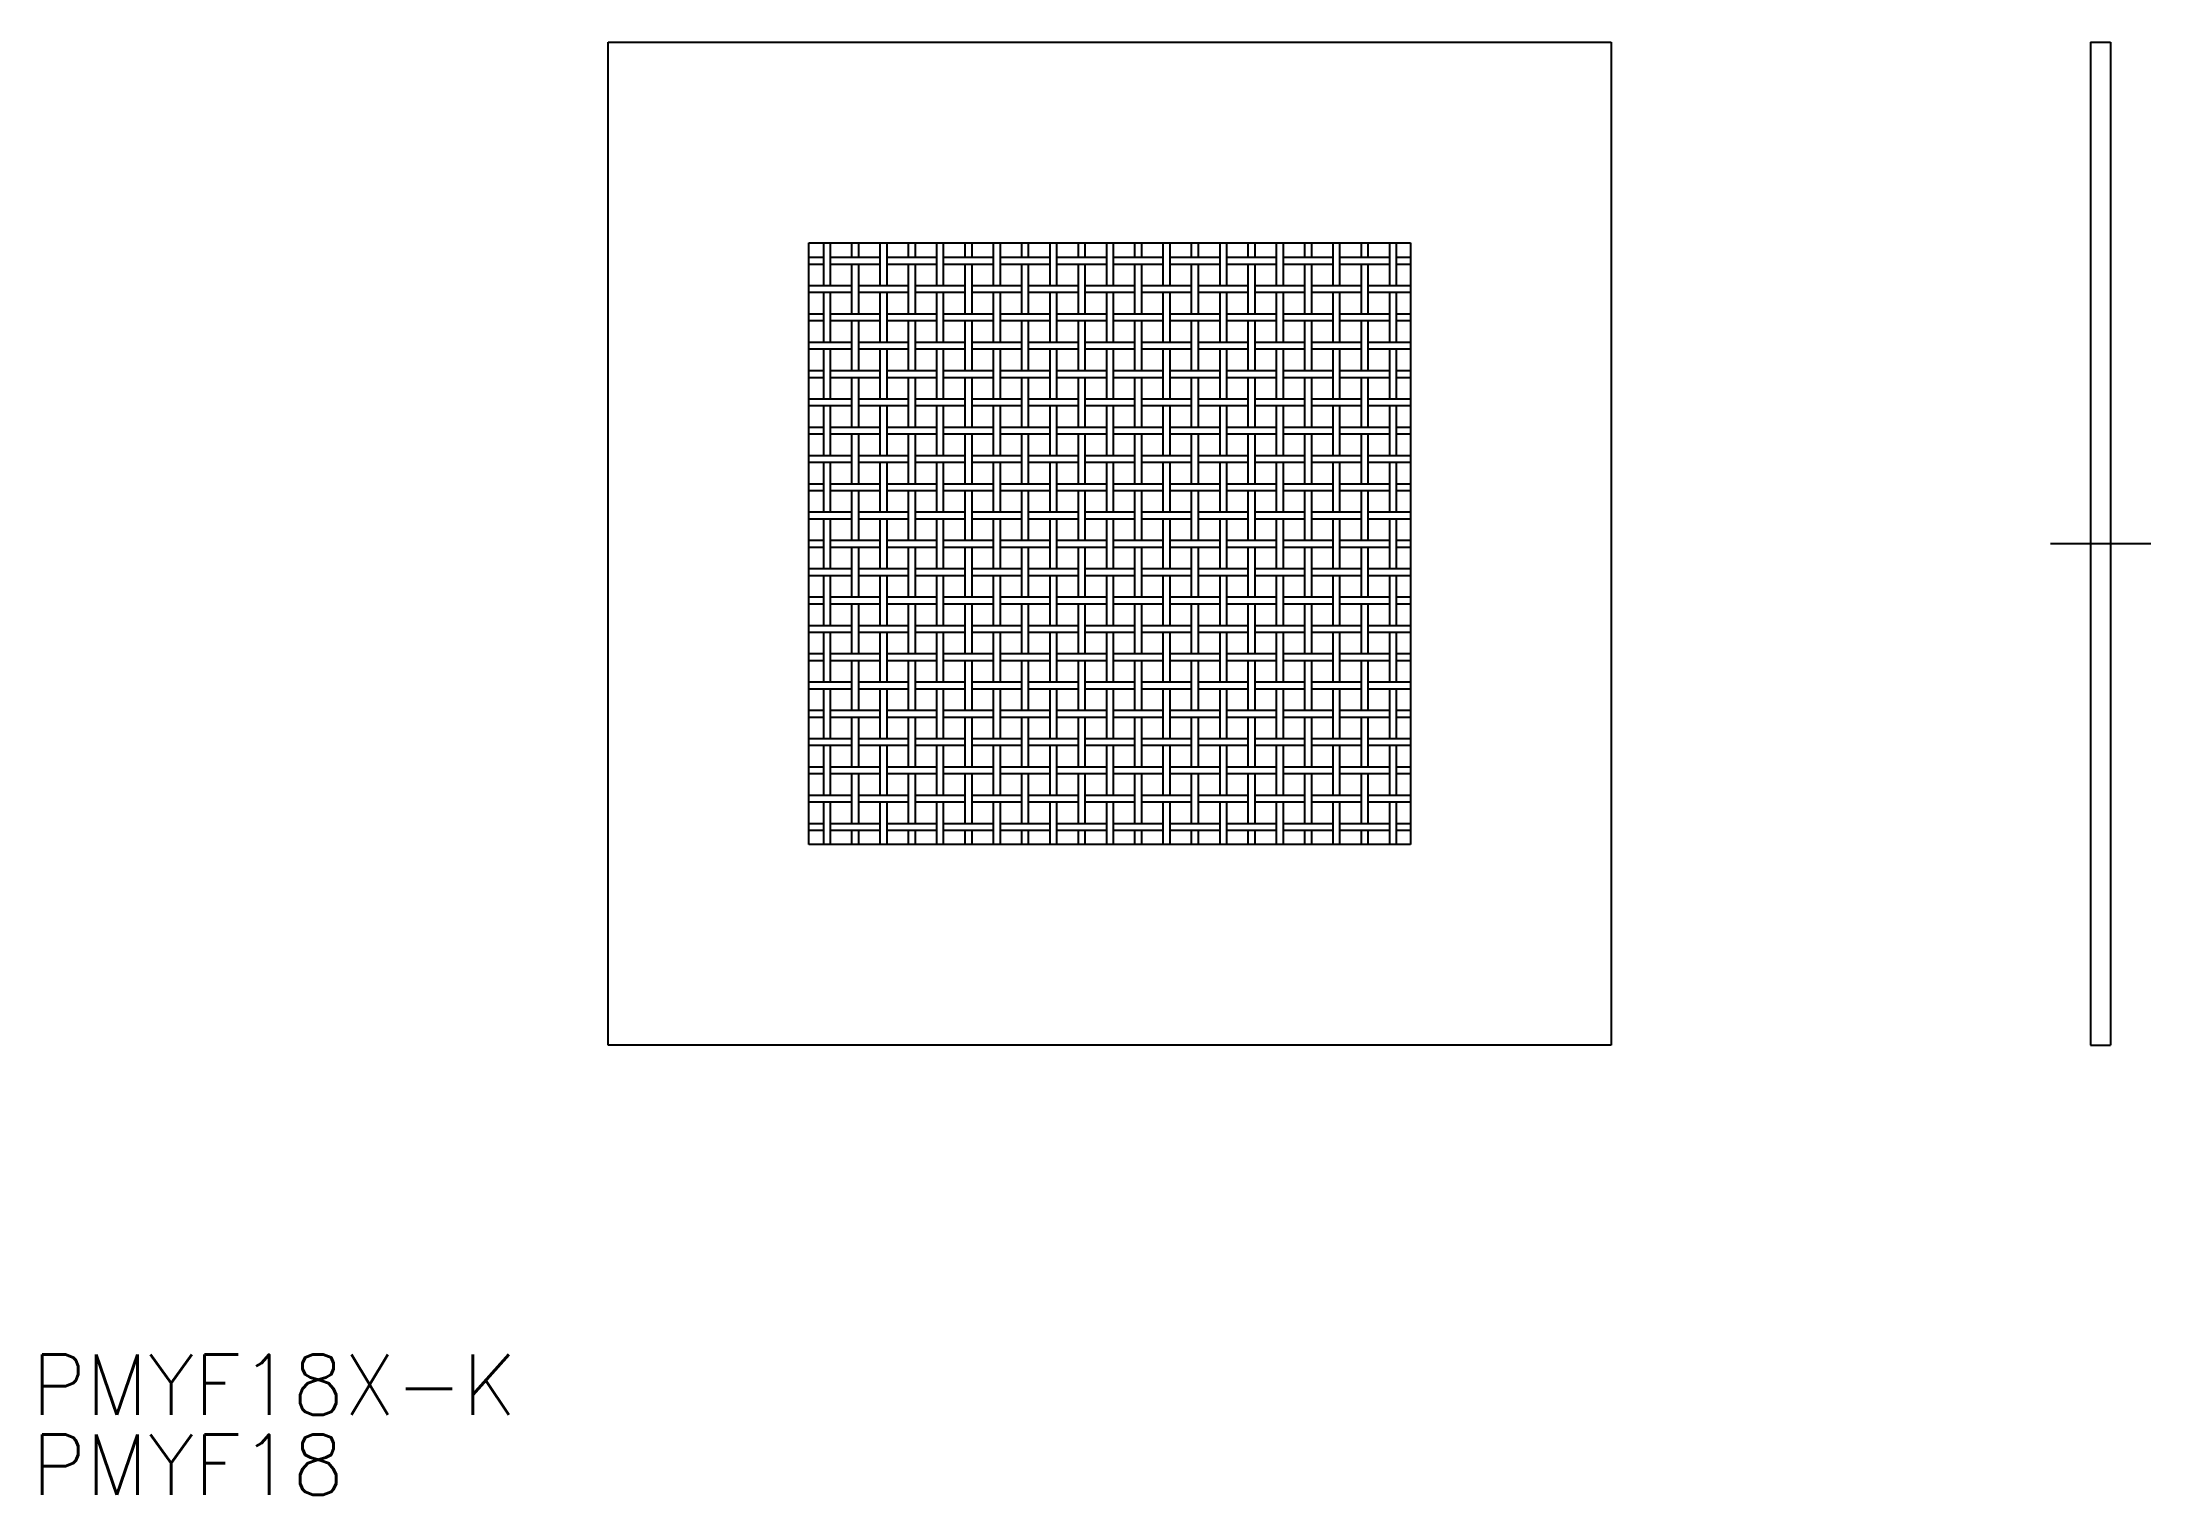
# Model space of a CAD drawing. Extents: x 1 to 106, y 0 to 72.
import ezdxf

# ---------------------------------------------------------------- set-up
doc = ezdxf.new("R2010")
doc.units = 0
doc.linetypes.add('CENTER', pattern=[50.8, 31.75, -6.35, 6.35, -6.35])
doc.layers.get('0').update_dxf_attribs({"linetype": 'CONTINUOUS'})
doc.layers.add('CENTER', color=1, linetype='CENTER')
doc.styles.get("Standard").update_dxf_attribs({"font": 'txt.shx', "height": 3, "bigfont": 'bigfont.shx'})

# ---------------------------------------------------------------- blocks, each defined once
blk = doc.blocks.new('*U13')
at = {"color": 7, "linetype": 'CONTINUOUS'}
blk.add_text('PMYF18X-K', height=3, dxfattribs=at).set_placement((0, 3.99))
blk = doc.blocks.new('*U14')
at = {"color": 7, "linetype": 'CONTINUOUS'}
blk.add_text('PMYF18', height=3, dxfattribs=at).set_placement((0, 0))

msp = doc.modelspace()

# ---------------------------------------------------------------- linework, layer by layer
at = {"color": 7, "linetype": 'CONTINUOUS'}
for p, q in [((28.74, 72.41), (78.74, 72.41)), ((28.74, 22.41), (28.74, 72.41)), ((78.74, 72.41), (78.74, 22.41)), ((102.64, 72.41), (102.64, 22.41)), ((102.64, 72.41), (103.64, 72.41)), ((103.64, 72.41), (103.64, 22.41)), ((38.74, 62.41), (68.74, 62.41)), ((38.74, 32.41), (38.74, 62.41)), ((39.46, 62.41), (39.46, 60.28)), ((39.8, 62.41), (39.8, 60.28)), ((40.87, 62.41), (40.87, 61.69)), ((41.21, 62.41), (41.21, 61.69)), ((42.28, 62.41), (42.28, 60.28)), ((42.62, 62.41), (42.62, 60.28)), ((43.69, 62.41), (43.69, 61.69)), ((44.03, 62.41), (44.03, 61.69)), ((45.1, 62.41), (45.1, 60.28)), ((45.44, 62.41), (45.44, 60.28)), ((46.52, 62.41), (46.52, 61.69)), ((46.86, 62.41), (46.86, 61.69)), ((47.93, 62.41), (47.93, 60.28)), ((48.27, 62.41), (48.27, 60.28)), ((49.34, 62.41), (49.34, 61.69)), ((49.68, 62.41), (49.68, 61.69)), ((50.75, 62.41), (50.75, 60.28)), ((51.09, 62.41), (51.09, 60.28)), ((52.16, 62.41), (52.16, 61.69)), ((52.5, 62.41), (52.5, 61.69)), ((53.57, 62.41), (53.57, 60.28)), ((53.91, 62.41), (53.91, 60.28)), ((54.98, 62.41), (54.98, 61.69)), ((55.32, 62.41), (55.32, 61.69)), ((56.39, 62.41), (56.39, 60.28)), ((56.73, 62.41), (56.73, 60.28)), ((57.8, 62.41), (57.8, 61.69)), ((58.14, 62.41), (58.14, 61.69)), ((59.22, 62.41), (59.22, 60.28)), ((59.56, 62.41), (59.56, 60.28)), ((60.63, 62.41), (60.63, 61.69)), ((60.97, 62.41), (60.97, 61.69)), ((62.04, 62.41), (62.04, 60.28)), ((62.38, 62.41), (62.38, 60.28)), ((63.45, 62.41), (63.45, 61.69)), ((63.79, 62.41), (63.79, 61.69)), ((64.86, 62.41), (64.86, 60.28)), ((65.2, 62.41), (65.2, 60.28)), ((66.27, 62.41), (66.27, 61.69)), ((66.61, 62.41), (66.61, 61.69)), ((67.68, 62.41), (67.68, 60.28)), ((68.02, 62.41), (68.02, 60.28)), ((68.74, 62.41), (68.74, 32.41)), ((38.74, 61.69), (39.46, 61.69)), ((38.74, 61.35), (39.46, 61.35)), ((39.8, 61.69), (42.28, 61.69)), ((39.8, 61.35), (42.28, 61.35)), ((40.87, 61.35), (40.87, 58.87)), ((41.21, 61.35), (41.21, 58.87)), ((42.62, 61.69), (45.1, 61.69)), ((42.62, 61.35), (45.1, 61.35)), ((43.69, 61.35), (43.69, 58.87)), ((44.03, 61.35), (44.03, 58.87)), ((45.44, 61.69), (47.93, 61.69)), ((45.44, 61.35), (47.93, 61.35)), ((46.52, 61.35), (46.52, 58.87)), ((46.86, 61.35), (46.86, 58.87)), ((48.27, 61.69), (50.75, 61.69)), ((48.27, 61.35), (50.75, 61.35)), ((49.34, 61.35), (49.34, 58.87)), ((49.68, 61.35), (49.68, 58.87)), ((51.09, 61.69), (53.57, 61.69)), ((51.09, 61.35), (53.57, 61.35)), ((52.16, 61.35), (52.16, 58.87)), ((52.5, 61.35), (52.5, 58.87)), ((53.91, 61.69), (56.39, 61.69)), ((53.91, 61.35), (56.39, 61.35)), ((54.98, 61.35), (54.98, 58.87)), ((55.32, 61.35), (55.32, 58.87)), ((56.73, 61.69), (59.22, 61.69)), ((56.73, 61.35), (59.22, 61.35)), ((57.8, 61.35), (57.8, 58.87)), ((58.14, 61.35), (58.14, 58.87)), ((59.56, 61.69), (62.04, 61.69)), ((59.56, 61.35), (62.04, 61.35)), ((60.63, 61.35), (60.63, 58.87)), ((60.97, 61.35), (60.97, 58.87)), ((62.38, 61.69), (64.86, 61.69)), ((62.38, 61.35), (64.86, 61.35)), ((63.45, 61.35), (63.45, 58.87)), ((63.79, 61.35), (63.79, 58.87)), ((65.2, 61.69), (67.68, 61.69)), ((65.2, 61.35), (67.68, 61.35)), ((66.27, 61.35), (66.27, 58.87)), ((66.61, 61.35), (66.61, 58.87)), ((68.02, 61.69), (68.74, 61.69)), ((68.02, 61.35), (68.74, 61.35)), ((38.74, 60.28), (40.87, 60.28)), ((38.74, 60.28), (40.87, 60.28)), ((38.74, 59.94), (40.87, 59.94)), ((38.74, 59.94), (40.87, 59.94)), ((39.46, 59.94), (39.46, 57.46)), ((39.8, 59.94), (39.8, 57.46)), ((41.21, 60.28), (43.69, 60.28)), ((41.21, 60.28), (43.69, 60.28)), ((41.21, 59.94), (43.69, 59.94)), ((41.21, 59.94), (43.69, 59.94)), ((42.28, 59.94), (42.28, 57.46)), ((42.62, 59.94), (42.62, 57.46)), ((44.03, 60.28), (46.52, 60.28)), ((44.03, 60.28), (46.52, 60.28)), ((44.03, 59.94), (46.52, 59.94)), ((44.03, 59.94), (46.52, 59.94)), ((45.1, 59.94), (45.1, 57.46)), ((45.44, 59.94), (45.44, 57.46)), ((46.86, 60.28), (49.34, 60.28)), ((46.86, 60.28), (49.34, 60.28)), ((46.86, 59.94), (49.34, 59.94)), ((46.86, 59.94), (49.34, 59.94)), ((47.93, 59.94), (47.93, 57.46)), ((48.27, 59.94), (48.27, 57.46)), ((49.68, 60.28), (52.16, 60.28)), ((49.68, 60.28), (52.16, 60.28)), ((49.68, 59.94), (52.16, 59.94)), ((49.68, 59.94), (52.16, 59.94)), ((50.75, 59.94), (50.75, 57.46)), ((51.09, 59.94), (51.09, 57.46)), ((52.5, 60.28), (54.98, 60.28)), ((52.5, 60.28), (54.98, 60.28)), ((52.5, 59.94), (54.98, 59.94)), ((52.5, 59.94), (54.98, 59.94)), ((53.57, 59.94), (53.57, 57.46)), ((53.91, 59.94), (53.91, 57.46)), ((55.32, 60.28), (57.8, 60.28)), ((55.32, 60.28), (57.8, 60.28)), ((55.32, 59.94), (57.8, 59.94)), ((55.32, 59.94), (57.8, 59.94)), ((56.39, 59.94), (56.39, 57.46)), ((56.73, 59.94), (56.73, 57.46)), ((58.14, 60.28), (60.63, 60.28)), ((58.14, 60.28), (60.63, 60.28)), ((58.14, 59.94), (60.63, 59.94)), ((58.14, 59.94), (60.63, 59.94)), ((59.22, 59.94), (59.22, 57.46)), ((59.56, 59.94), (59.56, 57.46)), ((60.97, 60.28), (63.45, 60.28)), ((60.97, 60.28), (63.45, 60.28)), ((60.97, 59.94), (63.45, 59.94)), ((60.97, 59.94), (63.45, 59.94)), ((62.04, 59.94), (62.04, 57.46)), ((62.38, 59.94), (62.38, 57.46)), ((63.79, 60.28), (66.27, 60.28)), ((63.79, 60.28), (66.27, 60.28)), ((63.79, 59.94), (66.27, 59.94)), ((63.79, 59.94), (66.27, 59.94)), ((64.86, 59.94), (64.86, 57.46)), ((65.2, 59.94), (65.2, 57.46)), ((66.61, 60.28), (68.74, 60.28)), ((66.61, 60.28), (68.74, 60.28)), ((66.61, 59.94), (68.74, 59.94)), ((66.61, 59.94), (68.74, 59.94)), ((67.68, 59.94), (67.68, 57.46)), ((68.02, 59.94), (68.02, 57.46)), ((38.74, 58.87), (39.46, 58.87)), ((38.74, 58.53), (39.46, 58.53)), ((39.8, 58.87), (42.28, 58.87)), ((39.8, 58.53), (42.28, 58.53)), ((40.87, 58.53), (40.87, 56.04)), ((41.21, 58.53), (41.21, 56.04)), ((42.62, 58.87), (45.1, 58.87)), ((42.62, 58.53), (45.1, 58.53)), ((43.69, 58.53), (43.69, 56.04)), ((44.03, 58.53), (44.03, 56.04)), ((45.44, 58.87), (47.93, 58.87)), ((45.44, 58.53), (47.93, 58.53)), ((46.52, 58.53), (46.52, 56.04)), ((46.86, 58.53), (46.86, 56.04)), ((48.27, 58.87), (50.75, 58.87)), ((48.27, 58.53), (50.75, 58.53)), ((49.34, 58.53), (49.34, 56.04)), ((49.68, 58.53), (49.68, 56.04)), ((51.09, 58.87), (53.57, 58.87)), ((51.09, 58.53), (53.57, 58.53)), ((52.16, 58.53), (52.16, 56.04)), ((52.5, 58.53), (52.5, 56.04)), ((53.91, 58.87), (56.39, 58.87)), ((53.91, 58.53), (56.39, 58.53)), ((54.98, 58.53), (54.98, 56.04)), ((55.32, 58.53), (55.32, 56.04)), ((56.73, 58.87), (59.22, 58.87)), ((56.73, 58.53), (59.22, 58.53)), ((57.8, 58.53), (57.8, 56.04)), ((58.14, 58.53), (58.14, 56.04)), ((59.56, 58.87), (62.04, 58.87)), ((59.56, 58.53), (62.04, 58.53)), ((60.63, 58.53), (60.63, 56.04)), ((60.97, 58.53), (60.97, 56.04)), ((62.38, 58.87), (64.86, 58.87)), ((62.38, 58.53), (64.86, 58.53)), ((63.45, 58.53), (63.45, 56.04)), ((63.79, 58.53), (63.79, 56.04)), ((65.2, 58.87), (67.68, 58.87)), ((65.2, 58.53), (67.68, 58.53)), ((66.27, 58.53), (66.27, 56.04)), ((66.61, 58.53), (66.61, 56.04)), ((68.02, 58.87), (68.74, 58.87)), ((68.02, 58.53), (68.74, 58.53)), ((38.74, 57.46), (40.87, 57.46)), ((38.74, 57.12), (40.87, 57.12)), ((39.46, 57.12), (39.46, 54.63)), ((39.8, 57.12), (39.8, 54.63)), ((41.21, 57.46), (43.69, 57.46)), ((41.21, 57.12), (43.69, 57.12)), ((42.28, 57.12), (42.28, 54.63)), ((42.62, 57.12), (42.62, 54.63)), ((44.03, 57.46), (46.52, 57.46)), ((44.03, 57.12), (46.52, 57.12)), ((45.1, 57.12), (45.1, 54.63)), ((45.44, 57.12), (45.44, 54.63)), ((46.86, 57.46), (49.34, 57.46)), ((46.86, 57.12), (49.34, 57.12)), ((47.93, 57.12), (47.93, 54.63)), ((48.27, 57.12), (48.27, 54.63)), ((49.68, 57.46), (52.16, 57.46)), ((49.68, 57.12), (52.16, 57.12)), ((50.75, 57.12), (50.75, 54.63)), ((51.09, 57.12), (51.09, 54.63)), ((52.5, 57.46), (54.98, 57.46)), ((52.5, 57.12), (54.98, 57.12)), ((53.57, 57.12), (53.57, 54.63)), ((53.91, 57.12), (53.91, 54.63)), ((55.32, 57.46), (57.8, 57.46)), ((55.32, 57.12), (57.8, 57.12)), ((56.39, 57.12), (56.39, 54.63)), ((56.73, 57.12), (56.73, 54.63)), ((58.14, 57.46), (60.63, 57.46)), ((58.14, 57.12), (60.63, 57.12)), ((59.22, 57.12), (59.22, 54.63)), ((59.56, 57.12), (59.56, 54.63)), ((60.97, 57.46), (63.45, 57.46)), ((60.97, 57.12), (63.45, 57.12)), ((62.04, 57.12), (62.04, 54.63)), ((62.38, 57.12), (62.38, 54.63)), ((63.79, 57.46), (66.27, 57.46)), ((63.79, 57.12), (66.27, 57.12)), ((64.86, 57.12), (64.86, 54.63)), ((65.2, 57.12), (65.2, 54.63)), ((66.61, 57.46), (68.74, 57.46)), ((66.61, 57.12), (68.74, 57.12)), ((67.68, 57.12), (67.68, 54.63)), ((68.02, 57.12), (68.02, 54.63)), ((38.74, 56.04), (39.46, 56.04)), ((39.8, 56.04), (42.28, 56.04)), ((42.62, 56.04), (45.1, 56.04)), ((45.44, 56.04), (47.93, 56.04)), ((48.27, 56.04), (50.75, 56.04)), ((51.09, 56.04), (53.57, 56.04)), ((53.91, 56.04), (56.39, 56.04)), ((56.73, 56.04), (59.22, 56.04)), ((59.56, 56.04), (62.04, 56.04)), ((62.38, 56.04), (64.86, 56.04)), ((65.2, 56.04), (67.68, 56.04)), ((68.02, 56.04), (68.74, 56.04)), ((38.74, 55.7), (39.46, 55.7)), ((39.8, 55.7), (42.28, 55.7)), ((40.87, 55.7), (40.87, 53.22)), ((41.21, 55.7), (41.21, 53.22)), ((42.62, 55.7), (45.1, 55.7)), ((43.69, 55.7), (43.69, 53.22)), ((44.03, 55.7), (44.03, 53.22)), ((45.44, 55.7), (47.93, 55.7)), ((46.52, 55.7), (46.52, 53.22)), ((46.86, 55.7), (46.86, 53.22)), ((48.27, 55.7), (50.75, 55.7)), ((49.34, 55.7), (49.34, 53.22)), ((49.68, 55.7), (49.68, 53.22)), ((51.09, 55.7), (53.57, 55.7)), ((52.16, 55.7), (52.16, 53.22)), ((52.5, 55.7), (52.5, 53.22)), ((53.91, 55.7), (56.39, 55.7)), ((54.98, 55.7), (54.98, 53.22)), ((55.32, 55.7), (55.32, 53.22)), ((56.73, 55.7), (59.22, 55.7)), ((57.8, 55.7), (57.8, 53.22)), ((58.14, 55.7), (58.14, 53.22)), ((59.56, 55.7), (62.04, 55.7)), ((60.63, 55.7), (60.63, 53.22)), ((60.97, 55.7), (60.97, 53.22)), ((62.38, 55.7), (64.86, 55.7)), ((63.45, 55.7), (63.45, 53.22)), ((63.79, 55.7), (63.79, 53.22)), ((65.2, 55.7), (67.68, 55.7)), ((66.27, 55.7), (66.27, 53.22)), ((66.61, 55.7), (66.61, 53.22)), ((68.02, 55.7), (68.74, 55.7)), ((38.74, 54.63), (40.87, 54.63)), ((38.74, 54.63), (40.87, 54.63)), ((38.74, 54.29), (40.87, 54.29)), ((38.74, 54.29), (40.87, 54.29)), ((39.46, 54.29), (39.46, 51.81)), ((39.8, 54.29), (39.8, 51.81)), ((41.21, 54.63), (43.69, 54.63)), ((41.21, 54.63), (43.69, 54.63)), ((41.21, 54.29), (43.69, 54.29)), ((41.21, 54.29), (43.69, 54.29)), ((42.28, 54.29), (42.28, 51.81)), ((42.62, 54.29), (42.62, 51.81)), ((44.03, 54.63), (46.52, 54.63)), ((44.03, 54.63), (46.52, 54.63)), ((44.03, 54.29), (46.52, 54.29)), ((44.03, 54.29), (46.52, 54.29)), ((45.1, 54.29), (45.1, 51.81)), ((45.44, 54.29), (45.44, 51.81)), ((46.86, 54.63), (49.34, 54.63)), ((46.86, 54.63), (49.34, 54.63)), ((46.86, 54.29), (49.34, 54.29)), ((46.86, 54.29), (49.34, 54.29)), ((47.93, 54.29), (47.93, 51.81)), ((48.27, 54.29), (48.27, 51.81)), ((49.68, 54.63), (52.16, 54.63)), ((49.68, 54.63), (52.16, 54.63)), ((49.68, 54.29), (52.16, 54.29)), ((49.68, 54.29), (52.16, 54.29)), ((50.75, 54.29), (50.75, 51.81)), ((51.09, 54.29), (51.09, 51.81)), ((52.5, 54.63), (54.98, 54.63)), ((52.5, 54.63), (54.98, 54.63)), ((52.5, 54.29), (54.98, 54.29)), ((52.5, 54.29), (54.98, 54.29)), ((53.57, 54.29), (53.57, 51.81)), ((53.91, 54.29), (53.91, 51.81)), ((55.32, 54.63), (57.8, 54.63)), ((55.32, 54.63), (57.8, 54.63)), ((55.32, 54.29), (57.8, 54.29)), ((55.32, 54.29), (57.8, 54.29)), ((56.39, 54.29), (56.39, 51.81)), ((56.73, 54.29), (56.73, 51.81)), ((58.14, 54.63), (60.63, 54.63)), ((58.14, 54.63), (60.63, 54.63)), ((58.14, 54.29), (60.63, 54.29)), ((58.14, 54.29), (60.63, 54.29)), ((59.22, 54.29), (59.22, 51.81)), ((59.56, 54.29), (59.56, 51.81)), ((60.97, 54.63), (63.45, 54.63)), ((60.97, 54.63), (63.45, 54.63)), ((60.97, 54.29), (63.45, 54.29)), ((60.97, 54.29), (63.45, 54.29)), ((62.04, 54.29), (62.04, 51.81)), ((62.38, 54.29), (62.38, 51.81)), ((63.79, 54.63), (66.27, 54.63)), ((63.79, 54.63), (66.27, 54.63)), ((63.79, 54.29), (66.27, 54.29)), ((63.79, 54.29), (66.27, 54.29)), ((64.86, 54.29), (64.86, 51.81)), ((65.2, 54.29), (65.2, 51.81)), ((66.61, 54.63), (68.74, 54.63)), ((66.61, 54.63), (68.74, 54.63)), ((66.61, 54.29), (68.74, 54.29)), ((66.61, 54.29), (68.74, 54.29)), ((67.68, 54.29), (67.68, 51.81)), ((68.02, 54.29), (68.02, 51.81)), ((38.74, 53.22), (39.46, 53.22)), ((38.74, 52.88), (39.46, 52.88)), ((39.8, 53.22), (42.28, 53.22)), ((39.8, 52.88), (42.28, 52.88)), ((40.87, 52.88), (40.87, 50.4)), ((41.21, 52.88), (41.21, 50.4)), ((42.62, 53.22), (45.1, 53.22)), ((42.62, 52.88), (45.1, 52.88)), ((43.69, 52.88), (43.69, 50.4)), ((44.03, 52.88), (44.03, 50.4)), ((45.44, 53.22), (47.93, 53.22)), ((45.44, 52.88), (47.93, 52.88)), ((46.52, 52.88), (46.52, 50.4)), ((46.86, 52.88), (46.86, 50.4)), ((48.27, 53.22), (50.75, 53.22)), ((48.27, 52.88), (50.75, 52.88)), ((49.34, 52.88), (49.34, 50.4)), ((49.68, 52.88), (49.68, 50.4)), ((51.09, 53.22), (53.57, 53.22)), ((51.09, 52.88), (53.57, 52.88)), ((52.16, 52.88), (52.16, 50.4)), ((52.5, 52.88), (52.5, 50.4)), ((53.91, 53.22), (56.39, 53.22)), ((53.91, 52.88), (56.39, 52.88)), ((54.98, 52.88), (54.98, 50.4)), ((55.32, 52.88), (55.32, 50.4)), ((56.73, 53.22), (59.22, 53.22)), ((56.73, 52.88), (59.22, 52.88)), ((57.8, 52.88), (57.8, 50.4)), ((58.14, 52.88), (58.14, 50.4)), ((59.56, 53.22), (62.04, 53.22)), ((59.56, 52.88), (62.04, 52.88)), ((60.63, 52.88), (60.63, 50.4)), ((60.97, 52.88), (60.97, 50.4)), ((62.38, 53.22), (64.86, 53.22)), ((62.38, 52.88), (64.86, 52.88)), ((63.45, 52.88), (63.45, 50.4)), ((63.79, 52.88), (63.79, 50.4)), ((65.2, 53.22), (67.68, 53.22)), ((65.2, 52.88), (67.68, 52.88)), ((66.27, 52.88), (66.27, 50.4)), ((66.61, 52.88), (66.61, 50.4)), ((68.02, 53.22), (68.74, 53.22)), ((68.02, 52.88), (68.74, 52.88)), ((38.74, 51.81), (40.87, 51.81)), ((41.21, 51.81), (43.69, 51.81)), ((44.03, 51.81), (46.52, 51.81)), ((46.86, 51.81), (49.34, 51.81)), ((49.68, 51.81), (52.16, 51.81)), ((52.5, 51.81), (54.98, 51.81)), ((55.32, 51.81), (57.8, 51.81)), ((58.14, 51.81), (60.63, 51.81)), ((60.97, 51.81), (63.45, 51.81)), ((63.79, 51.81), (66.27, 51.81)), ((66.61, 51.81), (68.74, 51.81)), ((38.74, 51.47), (40.87, 51.47)), ((39.46, 51.47), (39.46, 48.99)), ((39.8, 51.47), (39.8, 48.99)), ((41.21, 51.47), (43.69, 51.47)), ((42.28, 51.47), (42.28, 48.99)), ((42.62, 51.47), (42.62, 48.99)), ((44.03, 51.47), (46.52, 51.47)), ((45.1, 51.47), (45.1, 48.99)), ((45.44, 51.47), (45.44, 48.99)), ((46.86, 51.47), (49.34, 51.47)), ((47.93, 51.47), (47.93, 48.99)), ((48.27, 51.47), (48.27, 48.99)), ((49.68, 51.47), (52.16, 51.47)), ((50.75, 51.47), (50.75, 48.99)), ((51.09, 51.47), (51.09, 48.99)), ((52.5, 51.47), (54.98, 51.47)), ((53.57, 51.47), (53.57, 48.99)), ((53.91, 51.47), (53.91, 48.99)), ((55.32, 51.47), (57.8, 51.47)), ((56.39, 51.47), (56.39, 48.99)), ((56.73, 51.47), (56.73, 48.99)), ((58.14, 51.47), (60.63, 51.47)), ((59.22, 51.47), (59.22, 48.99)), ((59.56, 51.47), (59.56, 48.99)), ((60.97, 51.47), (63.45, 51.47)), ((62.04, 51.47), (62.04, 48.99)), ((62.38, 51.47), (62.38, 48.99)), ((63.79, 51.47), (66.27, 51.47)), ((64.86, 51.47), (64.86, 48.99)), ((65.2, 51.47), (65.2, 48.99)), ((66.61, 51.47), (68.74, 51.47)), ((67.68, 51.47), (67.68, 48.99)), ((68.02, 51.47), (68.02, 48.99)), ((38.74, 50.4), (39.46, 50.4)), ((38.74, 50.06), (39.46, 50.06)), ((39.8, 50.4), (42.28, 50.4)), ((39.8, 50.06), (42.28, 50.06)), ((40.87, 50.06), (40.87, 47.58)), ((41.21, 50.06), (41.21, 47.58)), ((42.62, 50.4), (45.1, 50.4)), ((42.62, 50.06), (45.1, 50.06)), ((43.69, 50.06), (43.69, 47.58)), ((44.03, 50.06), (44.03, 47.58)), ((45.44, 50.4), (47.93, 50.4)), ((45.44, 50.06), (47.93, 50.06)), ((46.52, 50.06), (46.52, 47.58)), ((46.86, 50.06), (46.86, 47.58)), ((48.27, 50.4), (50.75, 50.4)), ((48.27, 50.06), (50.75, 50.06)), ((49.34, 50.06), (49.34, 47.58)), ((49.68, 50.06), (49.68, 47.58)), ((51.09, 50.4), (53.57, 50.4)), ((51.09, 50.06), (53.57, 50.06)), ((52.16, 50.06), (52.16, 47.58)), ((52.5, 50.06), (52.5, 47.58)), ((53.91, 50.4), (56.39, 50.4)), ((53.91, 50.06), (56.39, 50.06)), ((54.98, 50.06), (54.98, 47.58)), ((55.32, 50.06), (55.32, 47.58)), ((56.73, 50.4), (59.22, 50.4)), ((56.73, 50.06), (59.22, 50.06)), ((57.8, 50.06), (57.8, 47.58)), ((58.14, 50.06), (58.14, 47.58)), ((59.56, 50.4), (62.04, 50.4)), ((59.56, 50.06), (62.04, 50.06)), ((60.63, 50.06), (60.63, 47.58)), ((60.97, 50.06), (60.97, 47.58)), ((62.38, 50.4), (64.86, 50.4)), ((62.38, 50.06), (64.86, 50.06)), ((63.45, 50.06), (63.45, 47.58)), ((63.79, 50.06), (63.79, 47.58)), ((65.2, 50.4), (67.68, 50.4)), ((65.2, 50.06), (67.68, 50.06)), ((66.27, 50.06), (66.27, 47.58)), ((66.61, 50.06), (66.61, 47.58)), ((68.02, 50.4), (68.74, 50.4)), ((68.02, 50.06), (68.74, 50.06)), ((38.74, 48.99), (40.87, 48.99)), ((38.74, 48.99), (40.87, 48.99)), ((38.74, 48.65), (40.87, 48.65)), ((38.74, 48.65), (40.87, 48.65)), ((39.46, 48.65), (39.46, 46.17)), ((39.8, 48.65), (39.8, 46.17)), ((41.21, 48.99), (43.69, 48.99)), ((41.21, 48.99), (43.69, 48.99)), ((41.21, 48.65), (43.69, 48.65)), ((41.21, 48.65), (43.69, 48.65)), ((42.28, 48.65), (42.28, 46.17)), ((42.62, 48.65), (42.62, 46.17)), ((44.03, 48.99), (46.52, 48.99)), ((44.03, 48.99), (46.52, 48.99)), ((44.03, 48.65), (46.52, 48.65)), ((44.03, 48.65), (46.52, 48.65)), ((45.1, 48.65), (45.1, 46.17)), ((45.44, 48.65), (45.44, 46.17)), ((46.86, 48.99), (49.34, 48.99)), ((46.86, 48.99), (49.34, 48.99)), ((46.86, 48.65), (49.34, 48.65)), ((46.86, 48.65), (49.34, 48.65)), ((47.93, 48.65), (47.93, 46.17)), ((48.27, 48.65), (48.27, 46.17)), ((49.68, 48.99), (52.16, 48.99)), ((49.68, 48.99), (52.16, 48.99)), ((49.68, 48.65), (52.16, 48.65)), ((49.68, 48.65), (52.16, 48.65)), ((50.75, 48.65), (50.75, 46.17)), ((51.09, 48.65), (51.09, 46.17)), ((52.5, 48.99), (54.98, 48.99)), ((52.5, 48.99), (54.98, 48.99)), ((52.5, 48.65), (54.98, 48.65)), ((52.5, 48.65), (54.98, 48.65)), ((53.57, 48.65), (53.57, 46.17)), ((53.91, 48.65), (53.91, 46.17)), ((55.32, 48.99), (57.8, 48.99)), ((55.32, 48.99), (57.8, 48.99)), ((55.32, 48.65), (57.8, 48.65)), ((55.32, 48.65), (57.8, 48.65)), ((56.39, 48.65), (56.39, 46.17)), ((56.73, 48.65), (56.73, 46.17)), ((58.14, 48.99), (60.63, 48.99)), ((58.14, 48.99), (60.63, 48.99)), ((58.14, 48.65), (60.63, 48.65)), ((58.14, 48.65), (60.63, 48.65)), ((59.22, 48.65), (59.22, 46.17)), ((59.56, 48.65), (59.56, 46.17)), ((60.97, 48.99), (63.45, 48.99)), ((60.97, 48.99), (63.45, 48.99)), ((60.97, 48.65), (63.45, 48.65)), ((60.97, 48.65), (63.45, 48.65)), ((62.04, 48.65), (62.04, 46.17)), ((62.38, 48.65), (62.38, 46.17)), ((63.79, 48.99), (66.27, 48.99)), ((63.79, 48.99), (66.27, 48.99)), ((63.79, 48.65), (66.27, 48.65)), ((63.79, 48.65), (66.27, 48.65)), ((64.86, 48.65), (64.86, 46.17)), ((65.2, 48.65), (65.2, 46.17)), ((66.61, 48.99), (68.74, 48.99)), ((66.61, 48.99), (68.74, 48.99)), ((66.61, 48.65), (68.74, 48.65)), ((66.61, 48.65), (68.74, 48.65)), ((67.68, 48.65), (67.68, 46.17)), ((68.02, 48.65), (68.02, 46.17)), ((38.74, 47.58), (39.46, 47.58)), ((39.8, 47.58), (42.28, 47.58)), ((42.62, 47.58), (45.1, 47.58)), ((45.44, 47.58), (47.93, 47.58)), ((48.27, 47.58), (50.75, 47.58)), ((51.09, 47.58), (53.57, 47.58)), ((53.91, 47.58), (56.39, 47.58)), ((56.73, 47.58), (59.22, 47.58)), ((59.56, 47.58), (62.04, 47.58)), ((62.38, 47.58), (64.86, 47.58)), ((65.2, 47.58), (67.68, 47.58)), ((68.02, 47.58), (68.74, 47.58)), ((38.74, 47.24), (39.46, 47.24)), ((39.8, 47.24), (42.28, 47.24)), ((40.87, 47.24), (40.87, 44.76)), ((41.21, 47.24), (41.21, 44.76)), ((42.62, 47.24), (45.1, 47.24)), ((43.69, 47.24), (43.69, 44.76)), ((44.03, 47.24), (44.03, 44.76)), ((45.44, 47.24), (47.93, 47.24)), ((46.52, 47.24), (46.52, 44.76)), ((46.86, 47.24), (46.86, 44.76)), ((48.27, 47.24), (50.75, 47.24)), ((49.34, 47.24), (49.34, 44.76)), ((49.68, 47.24), (49.68, 44.76)), ((51.09, 47.24), (53.57, 47.24)), ((52.16, 47.24), (52.16, 44.76)), ((52.5, 47.24), (52.5, 44.76)), ((53.91, 47.24), (56.39, 47.24)), ((54.98, 47.24), (54.98, 44.76)), ((55.32, 47.24), (55.32, 44.76)), ((56.73, 47.24), (59.22, 47.24)), ((57.8, 47.24), (57.8, 44.76)), ((58.14, 47.24), (58.14, 44.76)), ((59.56, 47.24), (62.04, 47.24)), ((60.63, 47.24), (60.63, 44.76)), ((60.97, 47.24), (60.97, 44.76)), ((62.38, 47.24), (64.86, 47.24)), ((63.45, 47.24), (63.45, 44.76)), ((63.79, 47.24), (63.79, 44.76)), ((65.2, 47.24), (67.68, 47.24)), ((66.27, 47.24), (66.27, 44.76)), ((66.61, 47.24), (66.61, 44.76)), ((68.02, 47.24), (68.74, 47.24)), ((38.74, 46.17), (40.87, 46.17)), ((38.74, 45.83), (40.87, 45.83)), ((39.46, 45.83), (39.46, 43.34)), ((39.8, 45.83), (39.8, 43.34)), ((41.21, 46.17), (43.69, 46.17)), ((41.21, 45.83), (43.69, 45.83)), ((42.28, 45.83), (42.28, 43.34)), ((42.62, 45.83), (42.62, 43.34)), ((44.03, 46.17), (46.52, 46.17)), ((44.03, 45.83), (46.52, 45.83)), ((45.1, 45.83), (45.1, 43.34)), ((45.44, 45.83), (45.44, 43.34)), ((46.86, 46.17), (49.34, 46.17)), ((46.86, 45.83), (49.34, 45.83)), ((47.93, 45.83), (47.93, 43.34)), ((48.27, 45.83), (48.27, 43.34)), ((49.68, 46.17), (52.16, 46.17)), ((49.68, 45.83), (52.16, 45.83)), ((50.75, 45.83), (50.75, 43.34)), ((51.09, 45.83), (51.09, 43.34)), ((52.5, 46.17), (54.98, 46.17)), ((52.5, 45.83), (54.98, 45.83)), ((53.57, 45.83), (53.57, 43.34)), ((53.91, 45.83), (53.91, 43.34)), ((55.32, 46.17), (57.8, 46.17)), ((55.32, 45.83), (57.8, 45.83)), ((56.39, 45.83), (56.39, 43.34)), ((56.73, 45.83), (56.73, 43.34)), ((58.14, 46.17), (60.63, 46.17)), ((58.14, 45.83), (60.63, 45.83)), ((59.22, 45.83), (59.22, 43.34)), ((59.56, 45.83), (59.56, 43.34)), ((60.97, 46.17), (63.45, 46.17)), ((60.97, 45.83), (63.45, 45.83)), ((62.04, 45.83), (62.04, 43.34)), ((62.38, 45.83), (62.38, 43.34)), ((63.79, 46.17), (66.27, 46.17)), ((63.79, 45.83), (66.27, 45.83)), ((64.86, 45.83), (64.86, 43.34)), ((65.2, 45.83), (65.2, 43.34)), ((66.61, 46.17), (68.74, 46.17)), ((66.61, 45.83), (68.74, 45.83)), ((67.68, 45.83), (67.68, 43.34)), ((68.02, 45.83), (68.02, 43.34)), ((38.74, 44.76), (39.46, 44.76)), ((38.74, 44.42), (39.46, 44.42)), ((39.8, 44.76), (42.28, 44.76)), ((39.8, 44.42), (42.28, 44.42)), ((40.87, 44.42), (40.87, 41.93)), ((41.21, 44.42), (41.21, 41.93)), ((42.62, 44.76), (45.1, 44.76)), ((42.62, 44.42), (45.1, 44.42)), ((43.69, 44.42), (43.69, 41.93)), ((44.03, 44.42), (44.03, 41.93)), ((45.44, 44.76), (47.93, 44.76)), ((45.44, 44.42), (47.93, 44.42)), ((46.52, 44.42), (46.52, 41.93)), ((46.86, 44.42), (46.86, 41.93)), ((48.27, 44.76), (50.75, 44.76)), ((48.27, 44.42), (50.75, 44.42)), ((49.34, 44.42), (49.34, 41.93)), ((49.68, 44.42), (49.68, 41.93)), ((51.09, 44.76), (53.57, 44.76)), ((51.09, 44.42), (53.57, 44.42)), ((52.16, 44.42), (52.16, 41.93)), ((52.5, 44.42), (52.5, 41.93)), ((53.91, 44.76), (56.39, 44.76)), ((53.91, 44.42), (56.39, 44.42)), ((54.98, 44.42), (54.98, 41.93)), ((55.32, 44.42), (55.32, 41.93)), ((56.73, 44.76), (59.22, 44.76)), ((56.73, 44.42), (59.22, 44.42)), ((57.8, 44.42), (57.8, 41.93)), ((58.14, 44.42), (58.14, 41.93)), ((59.56, 44.76), (62.04, 44.76)), ((59.56, 44.42), (62.04, 44.42)), ((60.63, 44.42), (60.63, 41.93)), ((60.97, 44.42), (60.97, 41.93)), ((62.38, 44.76), (64.86, 44.76)), ((62.38, 44.42), (64.86, 44.42)), ((63.45, 44.42), (63.45, 41.93)), ((63.79, 44.42), (63.79, 41.93)), ((65.2, 44.76), (67.68, 44.76)), ((65.2, 44.42), (67.68, 44.42)), ((66.27, 44.42), (66.27, 41.93)), ((66.61, 44.42), (66.61, 41.93)), ((68.02, 44.76), (68.74, 44.76)), ((68.02, 44.42), (68.74, 44.42)), ((38.74, 43.34), (40.87, 43.34)), ((38.74, 43.34), (40.87, 43.34)), ((41.21, 43.34), (43.69, 43.34)), ((41.21, 43.34), (43.69, 43.34)), ((44.03, 43.34), (46.52, 43.34)), ((44.03, 43.34), (46.52, 43.34)), ((46.86, 43.34), (49.34, 43.34)), ((46.86, 43.34), (49.34, 43.34)), ((49.68, 43.34), (52.16, 43.34)), ((49.68, 43.34), (52.16, 43.34)), ((52.5, 43.34), (54.98, 43.34)), ((52.5, 43.34), (54.98, 43.34)), ((55.32, 43.34), (57.8, 43.34)), ((55.32, 43.34), (57.8, 43.34)), ((58.14, 43.34), (60.63, 43.34)), ((58.14, 43.34), (60.63, 43.34)), ((60.97, 43.34), (63.45, 43.34)), ((60.97, 43.34), (63.45, 43.34)), ((63.79, 43.34), (66.27, 43.34)), ((63.79, 43.34), (66.27, 43.34)), ((66.61, 43.34), (68.74, 43.34)), ((66.61, 43.34), (68.74, 43.34)), ((38.74, 43), (40.87, 43)), ((38.74, 43), (40.87, 43)), ((39.46, 43), (39.46, 40.52)), ((39.8, 43), (39.8, 40.52)), ((41.21, 43), (43.69, 43)), ((41.21, 43), (43.69, 43)), ((42.28, 43), (42.28, 40.52)), ((42.62, 43), (42.62, 40.52)), ((44.03, 43), (46.52, 43)), ((44.03, 43), (46.52, 43)), ((45.1, 43), (45.1, 40.52)), ((45.44, 43), (45.44, 40.52)), ((46.86, 43), (49.34, 43)), ((46.86, 43), (49.34, 43)), ((47.93, 43), (47.93, 40.52)), ((48.27, 43), (48.27, 40.52)), ((49.68, 43), (52.16, 43)), ((49.68, 43), (52.16, 43)), ((50.75, 43), (50.75, 40.52)), ((51.09, 43), (51.09, 40.52)), ((52.5, 43), (54.98, 43)), ((52.5, 43), (54.98, 43)), ((53.57, 43), (53.57, 40.52)), ((53.91, 43), (53.91, 40.52)), ((55.32, 43), (57.8, 43)), ((55.32, 43), (57.8, 43)), ((56.39, 43), (56.39, 40.52)), ((56.73, 43), (56.73, 40.52)), ((58.14, 43), (60.63, 43)), ((58.14, 43), (60.63, 43)), ((59.22, 43), (59.22, 40.52)), ((59.56, 43), (59.56, 40.52)), ((60.97, 43), (63.45, 43)), ((60.97, 43), (63.45, 43)), ((62.04, 43), (62.04, 40.52)), ((62.38, 43), (62.38, 40.52)), ((63.79, 43), (66.27, 43)), ((63.79, 43), (66.27, 43)), ((64.86, 43), (64.86, 40.52)), ((65.2, 43), (65.2, 40.52)), ((66.61, 43), (68.74, 43)), ((66.61, 43), (68.74, 43)), ((67.68, 43), (67.68, 40.52)), ((68.02, 43), (68.02, 40.52)), ((38.74, 41.93), (39.46, 41.93)), ((38.74, 41.59), (39.46, 41.59)), ((39.8, 41.93), (42.28, 41.93)), ((39.8, 41.59), (42.28, 41.59)), ((40.87, 41.59), (40.87, 39.11)), ((41.21, 41.59), (41.21, 39.11)), ((42.62, 41.93), (45.1, 41.93)), ((42.62, 41.59), (45.1, 41.59)), ((43.69, 41.59), (43.69, 39.11)), ((44.03, 41.59), (44.03, 39.11)), ((45.44, 41.93), (47.93, 41.93)), ((45.44, 41.59), (47.93, 41.59)), ((46.52, 41.59), (46.52, 39.11)), ((46.86, 41.59), (46.86, 39.11)), ((48.27, 41.93), (50.75, 41.93)), ((48.27, 41.59), (50.75, 41.59)), ((49.34, 41.59), (49.34, 39.11)), ((49.68, 41.59), (49.68, 39.11)), ((51.09, 41.93), (53.57, 41.93)), ((51.09, 41.59), (53.57, 41.59)), ((52.16, 41.59), (52.16, 39.11)), ((52.5, 41.59), (52.5, 39.11)), ((53.91, 41.93), (56.39, 41.93)), ((53.91, 41.59), (56.39, 41.59)), ((54.98, 41.59), (54.98, 39.11)), ((55.32, 41.59), (55.32, 39.11)), ((56.73, 41.93), (59.22, 41.93)), ((56.73, 41.59), (59.22, 41.59)), ((57.8, 41.59), (57.8, 39.11)), ((58.14, 41.59), (58.14, 39.11)), ((59.56, 41.93), (62.04, 41.93)), ((59.56, 41.59), (62.04, 41.59)), ((60.63, 41.59), (60.63, 39.11)), ((60.97, 41.59), (60.97, 39.11)), ((62.38, 41.93), (64.86, 41.93)), ((62.38, 41.59), (64.86, 41.59)), ((63.45, 41.59), (63.45, 39.11)), ((63.79, 41.59), (63.79, 39.11)), ((65.2, 41.93), (67.68, 41.93)), ((65.2, 41.59), (67.68, 41.59)), ((66.27, 41.59), (66.27, 39.11)), ((66.61, 41.59), (66.61, 39.11)), ((68.02, 41.93), (68.74, 41.93)), ((68.02, 41.59), (68.74, 41.59)), ((38.74, 40.52), (40.87, 40.52)), ((38.74, 40.18), (40.87, 40.18)), ((39.46, 40.18), (39.46, 37.7)), ((39.8, 40.18), (39.8, 37.7)), ((41.21, 40.52), (43.69, 40.52)), ((41.21, 40.18), (43.69, 40.18)), ((42.28, 40.18), (42.28, 37.7)), ((42.62, 40.18), (42.62, 37.7)), ((44.03, 40.52), (46.52, 40.52)), ((44.03, 40.18), (46.52, 40.18)), ((45.1, 40.18), (45.1, 37.7)), ((45.44, 40.18), (45.44, 37.7)), ((46.86, 40.52), (49.34, 40.52)), ((46.86, 40.18), (49.34, 40.18)), ((47.93, 40.18), (47.93, 37.7)), ((48.27, 40.18), (48.27, 37.7)), ((49.68, 40.52), (52.16, 40.52)), ((49.68, 40.18), (52.16, 40.18)), ((50.75, 40.18), (50.75, 37.7)), ((51.09, 40.18), (51.09, 37.7)), ((52.5, 40.52), (54.98, 40.52)), ((52.5, 40.18), (54.98, 40.18)), ((53.57, 40.18), (53.57, 37.7)), ((53.91, 40.18), (53.91, 37.7)), ((55.32, 40.52), (57.8, 40.52)), ((55.32, 40.18), (57.8, 40.18)), ((56.39, 40.18), (56.39, 37.7)), ((56.73, 40.18), (56.73, 37.7)), ((58.14, 40.52), (60.63, 40.52)), ((58.14, 40.18), (60.63, 40.18)), ((59.22, 40.18), (59.22, 37.7)), ((59.56, 40.18), (59.56, 37.7)), ((60.97, 40.52), (63.45, 40.52)), ((60.97, 40.18), (63.45, 40.18)), ((62.04, 40.18), (62.04, 37.7)), ((62.38, 40.18), (62.38, 37.7)), ((63.79, 40.52), (66.27, 40.52)), ((63.79, 40.18), (66.27, 40.18)), ((64.86, 40.18), (64.86, 37.7)), ((65.2, 40.18), (65.2, 37.7)), ((66.61, 40.52), (68.74, 40.52)), ((66.61, 40.18), (68.74, 40.18)), ((67.68, 40.18), (67.68, 37.7)), ((68.02, 40.18), (68.02, 37.7)), ((38.74, 39.11), (39.46, 39.11)), ((39.8, 39.11), (42.28, 39.11)), ((42.62, 39.11), (45.1, 39.11)), ((45.44, 39.11), (47.93, 39.11)), ((48.27, 39.11), (50.75, 39.11)), ((51.09, 39.11), (53.57, 39.11)), ((53.91, 39.11), (56.39, 39.11)), ((56.73, 39.11), (59.22, 39.11)), ((59.56, 39.11), (62.04, 39.11)), ((62.38, 39.11), (64.86, 39.11)), ((65.2, 39.11), (67.68, 39.11)), ((68.02, 39.11), (68.74, 39.11)), ((38.74, 38.77), (39.46, 38.77)), ((39.8, 38.77), (42.28, 38.77)), ((40.87, 38.77), (40.87, 36.29)), ((41.21, 38.77), (41.21, 36.29)), ((42.62, 38.77), (45.1, 38.77)), ((43.69, 38.77), (43.69, 36.29)), ((44.03, 38.77), (44.03, 36.29)), ((45.44, 38.77), (47.93, 38.77)), ((46.52, 38.77), (46.52, 36.29)), ((46.86, 38.77), (46.86, 36.29)), ((48.27, 38.77), (50.75, 38.77)), ((49.34, 38.77), (49.34, 36.29)), ((49.68, 38.77), (49.68, 36.29)), ((51.09, 38.77), (53.57, 38.77)), ((52.16, 38.77), (52.16, 36.29)), ((52.5, 38.77), (52.5, 36.29)), ((53.91, 38.77), (56.39, 38.77)), ((54.98, 38.77), (54.98, 36.29)), ((55.32, 38.77), (55.32, 36.29)), ((56.73, 38.77), (59.22, 38.77)), ((57.8, 38.77), (57.8, 36.29)), ((58.14, 38.77), (58.14, 36.29)), ((59.56, 38.77), (62.04, 38.77)), ((60.63, 38.77), (60.63, 36.29)), ((60.97, 38.77), (60.97, 36.29)), ((62.38, 38.77), (64.86, 38.77)), ((63.45, 38.77), (63.45, 36.29)), ((63.79, 38.77), (63.79, 36.29)), ((65.2, 38.77), (67.68, 38.77)), ((66.27, 38.77), (66.27, 36.29)), ((66.61, 38.77), (66.61, 36.29)), ((68.02, 38.77), (68.74, 38.77)), ((38.74, 37.7), (40.87, 37.7)), ((38.74, 37.7), (40.87, 37.7)), ((38.74, 37.36), (40.87, 37.36)), ((38.74, 37.36), (40.87, 37.36)), ((39.46, 37.36), (39.46, 34.88)), ((39.8, 37.36), (39.8, 34.88)), ((41.21, 37.7), (43.69, 37.7)), ((41.21, 37.7), (43.69, 37.7)), ((41.21, 37.36), (43.69, 37.36)), ((41.21, 37.36), (43.69, 37.36)), ((42.28, 37.36), (42.28, 34.88)), ((42.62, 37.36), (42.62, 34.88)), ((44.03, 37.7), (46.52, 37.7)), ((44.03, 37.7), (46.52, 37.7)), ((44.03, 37.36), (46.52, 37.36)), ((44.03, 37.36), (46.52, 37.36)), ((45.1, 37.36), (45.1, 34.88)), ((45.44, 37.36), (45.44, 34.88)), ((46.86, 37.7), (49.34, 37.7)), ((46.86, 37.7), (49.34, 37.7)), ((46.86, 37.36), (49.34, 37.36)), ((46.86, 37.36), (49.34, 37.36)), ((47.93, 37.36), (47.93, 34.88)), ((48.27, 37.36), (48.27, 34.88)), ((49.68, 37.7), (52.16, 37.7)), ((49.68, 37.7), (52.16, 37.7)), ((49.68, 37.36), (52.16, 37.36)), ((49.68, 37.36), (52.16, 37.36)), ((50.75, 37.36), (50.75, 34.88)), ((51.09, 37.36), (51.09, 34.88)), ((52.5, 37.7), (54.98, 37.7)), ((52.5, 37.7), (54.98, 37.7)), ((52.5, 37.36), (54.98, 37.36)), ((52.5, 37.36), (54.98, 37.36)), ((53.57, 37.36), (53.57, 34.88)), ((53.91, 37.36), (53.91, 34.88)), ((55.32, 37.7), (57.8, 37.7)), ((55.32, 37.7), (57.8, 37.7)), ((55.32, 37.36), (57.8, 37.36)), ((55.32, 37.36), (57.8, 37.36)), ((56.39, 37.36), (56.39, 34.88)), ((56.73, 37.36), (56.73, 34.88)), ((58.14, 37.7), (60.63, 37.7)), ((58.14, 37.7), (60.63, 37.7)), ((58.14, 37.36), (60.63, 37.36)), ((58.14, 37.36), (60.63, 37.36)), ((59.22, 37.36), (59.22, 34.88)), ((59.56, 37.36), (59.56, 34.88)), ((60.97, 37.7), (63.45, 37.7)), ((60.97, 37.7), (63.45, 37.7)), ((60.97, 37.36), (63.45, 37.36)), ((60.97, 37.36), (63.45, 37.36)), ((62.04, 37.36), (62.04, 34.88)), ((62.38, 37.36), (62.38, 34.88)), ((63.79, 37.7), (66.27, 37.7)), ((63.79, 37.7), (66.27, 37.7)), ((63.79, 37.36), (66.27, 37.36)), ((63.79, 37.36), (66.27, 37.36)), ((64.86, 37.36), (64.86, 34.88)), ((65.2, 37.36), (65.2, 34.88)), ((66.61, 37.7), (68.74, 37.7)), ((66.61, 37.7), (68.74, 37.7)), ((66.61, 37.36), (68.74, 37.36)), ((66.61, 37.36), (68.74, 37.36)), ((67.68, 37.36), (67.68, 34.88)), ((68.02, 37.36), (68.02, 34.88)), ((38.74, 36.29), (39.46, 36.29)), ((38.74, 35.95), (39.46, 35.95)), ((39.8, 36.29), (42.28, 36.29)), ((39.8, 35.95), (42.28, 35.95)), ((40.87, 35.95), (40.87, 33.47)), ((41.21, 35.95), (41.21, 33.47)), ((42.62, 36.29), (45.1, 36.29)), ((42.62, 35.95), (45.1, 35.95)), ((43.69, 35.95), (43.69, 33.47)), ((44.03, 35.95), (44.03, 33.47)), ((45.44, 36.29), (47.93, 36.29)), ((45.44, 35.95), (47.93, 35.95)), ((46.52, 35.95), (46.52, 33.47)), ((46.86, 35.95), (46.86, 33.47)), ((48.27, 36.29), (50.75, 36.29)), ((48.27, 35.95), (50.75, 35.95)), ((49.34, 35.95), (49.34, 33.47)), ((49.68, 35.95), (49.68, 33.47)), ((51.09, 36.29), (53.57, 36.29)), ((51.09, 35.95), (53.57, 35.95)), ((52.16, 35.95), (52.16, 33.47)), ((52.5, 35.95), (52.5, 33.47)), ((53.91, 36.29), (56.39, 36.29)), ((53.91, 35.95), (56.39, 35.95)), ((54.98, 35.95), (54.98, 33.47)), ((55.32, 35.95), (55.32, 33.47)), ((56.73, 36.29), (59.22, 36.29)), ((56.73, 35.95), (59.22, 35.95)), ((57.8, 35.95), (57.8, 33.47)), ((58.14, 35.95), (58.14, 33.47)), ((59.56, 36.29), (62.04, 36.29)), ((59.56, 35.95), (62.04, 35.95)), ((60.63, 35.95), (60.63, 33.47)), ((60.97, 35.95), (60.97, 33.47)), ((62.38, 36.29), (64.86, 36.29)), ((62.38, 35.95), (64.86, 35.95)), ((63.45, 35.95), (63.45, 33.47)), ((63.79, 35.95), (63.79, 33.47)), ((65.2, 36.29), (67.68, 36.29)), ((65.2, 35.95), (67.68, 35.95)), ((66.27, 35.95), (66.27, 33.47)), ((66.61, 35.95), (66.61, 33.47)), ((68.02, 36.29), (68.74, 36.29)), ((68.02, 35.95), (68.74, 35.95)), ((38.74, 34.88), (40.87, 34.88)), ((41.21, 34.88), (43.69, 34.88)), ((44.03, 34.88), (46.52, 34.88)), ((46.86, 34.88), (49.34, 34.88)), ((49.68, 34.88), (52.16, 34.88)), ((52.5, 34.88), (54.98, 34.88)), ((55.32, 34.88), (57.8, 34.88)), ((58.14, 34.88), (60.63, 34.88)), ((60.97, 34.88), (63.45, 34.88)), ((63.79, 34.88), (66.27, 34.88)), ((66.61, 34.88), (68.74, 34.88)), ((38.74, 34.54), (40.87, 34.54)), ((39.46, 34.54), (39.46, 32.41)), ((39.8, 34.54), (39.8, 32.41)), ((41.21, 34.54), (43.69, 34.54)), ((42.28, 34.54), (42.28, 32.41)), ((42.62, 34.54), (42.62, 32.41)), ((44.03, 34.54), (46.52, 34.54)), ((45.1, 34.54), (45.1, 32.41)), ((45.44, 34.54), (45.44, 32.41)), ((46.86, 34.54), (49.34, 34.54)), ((47.93, 34.54), (47.93, 32.41)), ((48.27, 34.54), (48.27, 32.41)), ((49.68, 34.54), (52.16, 34.54)), ((50.75, 34.54), (50.75, 32.41)), ((51.09, 34.54), (51.09, 32.41)), ((52.5, 34.54), (54.98, 34.54)), ((53.57, 34.54), (53.57, 32.41)), ((53.91, 34.54), (53.91, 32.41)), ((55.32, 34.54), (57.8, 34.54)), ((56.39, 34.54), (56.39, 32.41)), ((56.73, 34.54), (56.73, 32.41)), ((58.14, 34.54), (60.63, 34.54)), ((59.22, 34.54), (59.22, 32.41)), ((59.56, 34.54), (59.56, 32.41)), ((60.97, 34.54), (63.45, 34.54)), ((62.04, 34.54), (62.04, 32.41)), ((62.38, 34.54), (62.38, 32.41)), ((63.79, 34.54), (66.27, 34.54)), ((64.86, 34.54), (64.86, 32.41)), ((65.2, 34.54), (65.2, 32.41)), ((66.61, 34.54), (68.74, 34.54)), ((67.68, 34.54), (67.68, 32.41)), ((68.02, 34.54), (68.02, 32.41)), ((38.74, 33.47), (39.46, 33.47)), ((38.74, 33.13), (39.46, 33.13)), ((39.8, 33.47), (42.28, 33.47)), ((39.8, 33.13), (42.28, 33.13)), ((40.87, 33.13), (40.87, 32.41)), ((41.21, 33.13), (41.21, 32.41)), ((42.62, 33.47), (45.1, 33.47)), ((42.62, 33.13), (45.1, 33.13)), ((43.69, 33.13), (43.69, 32.41)), ((44.03, 33.13), (44.03, 32.41)), ((45.44, 33.47), (47.93, 33.47)), ((45.44, 33.13), (47.93, 33.13)), ((46.52, 33.13), (46.52, 32.41)), ((46.86, 33.13), (46.86, 32.41)), ((48.27, 33.47), (50.75, 33.47)), ((48.27, 33.13), (50.75, 33.13)), ((49.34, 33.13), (49.34, 32.41)), ((49.68, 33.13), (49.68, 32.41)), ((51.09, 33.47), (53.57, 33.47)), ((51.09, 33.13), (53.57, 33.13)), ((52.16, 33.13), (52.16, 32.41)), ((52.5, 33.13), (52.5, 32.41)), ((53.91, 33.47), (56.39, 33.47)), ((53.91, 33.13), (56.39, 33.13)), ((54.98, 33.13), (54.98, 32.41)), ((55.32, 33.13), (55.32, 32.41)), ((56.73, 33.47), (59.22, 33.47)), ((56.73, 33.13), (59.22, 33.13)), ((57.8, 33.13), (57.8, 32.41)), ((58.14, 33.13), (58.14, 32.41)), ((59.56, 33.47), (62.04, 33.47)), ((59.56, 33.13), (62.04, 33.13)), ((60.63, 33.13), (60.63, 32.41)), ((60.97, 33.13), (60.97, 32.41)), ((62.38, 33.47), (64.86, 33.47)), ((62.38, 33.13), (64.86, 33.13)), ((63.45, 33.13), (63.45, 32.41)), ((63.79, 33.13), (63.79, 32.41)), ((65.2, 33.47), (67.68, 33.47)), ((65.2, 33.13), (67.68, 33.13)), ((66.27, 33.13), (66.27, 32.41)), ((66.61, 33.13), (66.61, 32.41)), ((68.02, 33.47), (68.74, 33.47)), ((68.02, 33.13), (68.74, 33.13)), ((68.74, 32.41), (38.74, 32.41)), ((78.74, 22.41), (28.74, 22.41)), ((102.64, 22.41), (103.64, 22.41))]:
    msp.add_line(p, q, dxfattribs=at)
at = {"layer": 'CENTER', "color": 1, "linetype": 'CENTER'}
msp.add_line((105.64, 47.41), (100.64, 47.41), dxfattribs=at)

# ---------------------------------------------------------------- block references
at = {"color": 7, "linetype": 'CONTINUOUS'}
for name in ['*U13', '*U14']:
    msp.add_blockref(name, (0, 0), dxfattribs=at)

doc.saveas('drawing.dxf')
